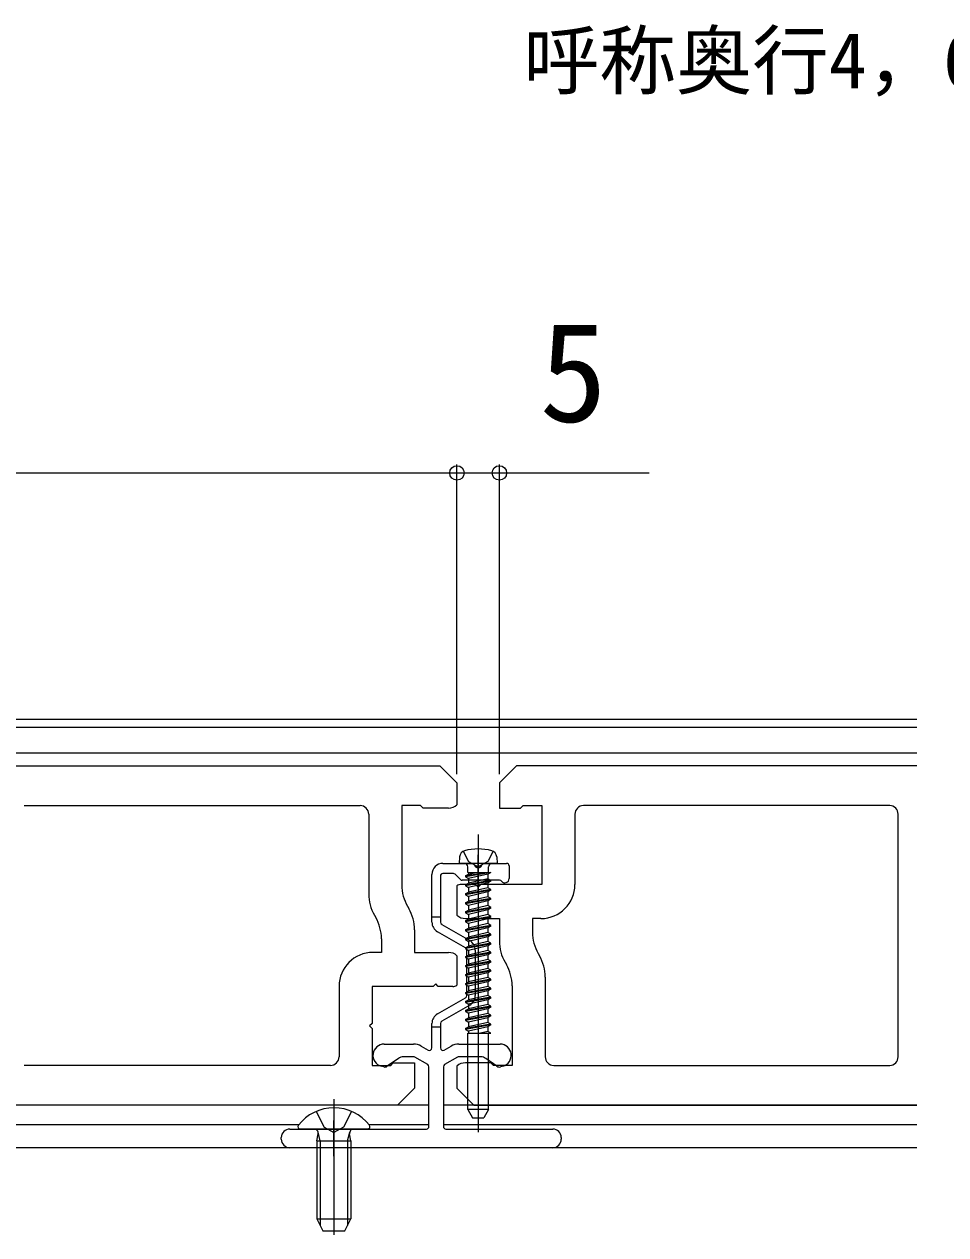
# Model space of a CAD drawing. Units: millimetres, scale not verified. Extents: x -700 to 700, y -1043 to 1037.
# Drawn here: x 99.3 to 207.9, y 169 to 311.6 of the extents above; entities that cross this region are included whole.
import ezdxf
from ezdxf.enums import TextEntityAlignment as Align

# ---------------------------------------------------------------- set-up
doc = ezdxf.new("R2010")
doc.units = ezdxf.units.MM
doc.header["$LTSCALE"] = 6
for name, color, linetype in [('0-2_USER1', 3, 'Continuous'), ('0-3_YKK_11', 7, 'Continuous'), ('0-4_YKK_12', 2, 'Continuous'), ('0-5_YKK_13', 4, 'Continuous'), ('0-6_YKK_D', 6, 'Continuous')]:
    doc.layers.add(name, color=color, linetype=linetype)
doc.styles.add('ＭＳ ゴシック', font='')
doc.styles.get('ＭＳ ゴシック').set_extended_font_data('MS Gothic')

msp = doc.modelspace()

# ---------------------------------------------------------------- linework, layer by layer
at = {"layer": '0-3_YKK_11'}
for p, q in [((99.275, 219.545), (138.875, 219.545)), ((139.875, 218.545), (139.875, 209.138)), ((164.175, 218.545), (164.175, 210.245)), ((201.275, 219.545), (165.175, 219.545)), ((202.275, 189.945), (202.275, 218.545)), ((150.275, 210.112), (150.275, 206.627)), ((144.445, 207.683), (144.606, 207.406)), ((140.545, 206.638), (140.706, 206.361)), ((150.275, 201.864), (150.275, 198.379)), ((159.845, 202.13), (160.006, 201.853)), ((155.945, 201.085), (156.106, 200.808)), ((160.675, 199.353), (160.675, 189.945)), ((136.375, 198.245), (136.375, 189.945)), ((135.375, 188.945), (99.275, 188.945)), ((161.675, 188.945), (201.275, 188.945))]:
    msp.add_line(p, q, dxfattribs=at)
for points in [[(-42.725, 224.245), (148.275, 224.245), (150.275, 222.245), (150.275, 219.627)], [(204.47, 224.245), (157.275, 224.245), (155.275, 222.245), (155.275, 219.245), (157.775, 219.245), (158.075, 219.545), (160.275, 219.545), (160.275, 210.245), (153.075, 210.245), (152.775, 209.945), (152.475, 210.245), (150.775, 210.245)], [(149.275, 219.245), (146.275, 219.245), (145.975, 219.545), (143.775, 219.545), (143.775, 210.183)], [(151.275, 206.245), (155.275, 206.245), (155.275, 203.585)], [(160.175, 206.245), (159.175, 206.245), (159.175, 204.63)], [(145.275, 204.906), (145.275, 202.245), (149.275, 202.245)], [(141.375, 203.861), (141.375, 202.245), (140.375, 202.245)], [(149.775, 198.245), (148.075, 198.245), (147.775, 198.545), (147.475, 198.245), (140.275, 198.245), (140.275, 193.895), (139.975, 193.595), (140.275, 193.295), (140.275, 188.945), (142.475, 188.945), (142.775, 189.245), (145.275, 189.245), (145.275, 186.245), (143.275, 184.245), (-47.725, 184.245), (-49.725, 186.245), (-49.725, 188.864)], [(156.775, 198.308), (156.775, 188.945), (154.575, 188.945), (154.275, 189.245), (151.275, 189.245)], [(150.275, 188.864), (150.275, 186.245), (152.275, 184.245), (204.47, 184.245)]]:
    msp.add_lwpolyline(points, dxfattribs=at)
for centre, radius, start, end in [((138.875, 218.545), 1, 0.00001, 89.99999), ((149.275, 220.745), 1.5, 269.99999, 311.81032), ((165.175, 218.545), 1, 90, 180), ((201.275, 218.545), 1, 0, 90), ((148.775, 210.183), 5, 179.99999, 210.00001), ((150.775, 209.245), 1, 90, 120), ((160.175, 210.245), 4, 270, 0), ((144.875, 209.138), 5, 179.99999, 210.00001), ((140.275, 204.906), 5, 359.99999, 30.00001), ((136.375, 203.861), 5, 359.99999, 30.00001), ((151.275, 207.745), 1.5, 228.18969, 270), ((164.175, 204.63), 5, 180, 210), ((160.275, 203.585), 5, 180, 210), ((140.375, 198.245), 4, 90.00001, 179.99999), ((149.275, 200.745), 1.5, 48.18968, 90.00001), ((155.675, 199.353), 5, 360, 30), ((151.775, 198.308), 5, 0, 30), ((149.775, 199.245), 1, 270.00004, 300.00005), ((135.375, 189.945), 1, 270.00001, 359.99999), ((161.675, 189.945), 1, 180, 270), ((201.275, 189.945), 1, 270, 0), ((151.275, 187.745), 1.5, 90, 131.81031)]:
    msp.add_arc(centre, radius, start, end, dxfattribs=at)
at = {"layer": '0-4_YKK_12'}
for p, q in [((-95.53, 229.745), (204.47, 229.745)), ((204.47, 228.745), (-95.53, 228.745)), ((204.47, 225.745), (-95.53, 225.745)), ((146.975, 184.245), (-51.325, 184.245)), ((204.47, 184.245), (148.675, 184.245)), ((131.628, 181.945), (-51.325, 181.945)), ((146.975, 181.945), (139.923, 181.945)), ((204.47, 181.945), (148.675, 181.945)), ((204.47, 179.245), (-95.53, 179.245))]:
    msp.add_line(p, q, dxfattribs=at)
at = {"layer": '0-5_YKK_13'}
for p, q in [((152.775, 216.148), (152.775, 181.065)), ((148.625, 212.745), (152.105, 212.745)), ((150.594, 213.527), (150.525, 212.745)), ((155.025, 212.745), (150.525, 212.745)), ((152.775, 209.745), (152.775, 213.745)), ((153.446, 212.745), (156.125, 212.745)), ((154.957, 213.527), (155.025, 212.745)), ((155.025, 212.745), (155.025, 212.79)), ((147.325, 206.445), (147.325, 211.445)), ((148.325, 211.245), (148.325, 206.445)), ((149.851, 211.545), (148.625, 211.545)), ((150.688, 210.833), (150.063, 211.458)), ((154.274, 211.685), (151.275, 211.26)), ((154.274, 211.685), (151.275, 211.16)), ((151.275, 211.26), (151.625, 211.463)), ((151.275, 211.26), (151.275, 211.16)), ((151.275, 211.16), (151.625, 210.958)), ((151.544, 211.685), (154.274, 211.685)), ((151.545, 211.685), (151.545, 212.345)), ((151.625, 211.685), (151.625, 211.463)), ((151.625, 211.463), (152.595, 211.685)), ((153.925, 211.487), (151.625, 210.958)), ((154.274, 211.685), (153.925, 211.487)), ((153.925, 211.487), (153.925, 210.934)), ((153.925, 211.487), (153.925, 210.934)), ((154.005, 211.685), (154.005, 212.345)), ((156.425, 212.445), (156.425, 210.945)), ((155.301, 210.745), (150.9, 210.745)), ((154.275, 210.731), (151.275, 210.202)), ((154.275, 210.631), (151.275, 210.102)), ((151.275, 210.202), (151.625, 210.405)), ((151.275, 210.202), (151.275, 210.102)), ((151.275, 210.102), (151.625, 209.9)), ((154.275, 209.673), (151.275, 209.144)), ((151.625, 210.958), (151.625, 210.405)), ((151.625, 210.958), (151.625, 210.405)), ((153.925, 210.934), (151.625, 210.405)), ((153.925, 210.429), (151.625, 209.9)), ((151.625, 209.9), (151.625, 209.347)), ((153.925, 209.876), (151.625, 209.347)), ((154.275, 210.731), (153.925, 210.934)), ((154.275, 210.631), (153.925, 210.429)), ((153.925, 210.429), (153.925, 209.876)), ((154.275, 209.673), (153.925, 209.876)), ((154.275, 210.631), (154.275, 210.731)), ((154.275, 209.573), (154.275, 209.673)), ((154.275, 209.573), (151.275, 209.044)), ((151.275, 209.144), (151.625, 209.347)), ((151.275, 209.144), (151.275, 209.044)), ((151.275, 209.044), (151.625, 208.842)), ((154.275, 208.615), (151.275, 208.086)), ((154.275, 208.515), (151.275, 207.986)), ((151.275, 208.086), (151.625, 208.289)), ((153.925, 209.371), (151.625, 208.842)), ((151.625, 208.842), (151.625, 208.289)), ((153.925, 208.818), (151.625, 208.289)), ((153.925, 208.313), (151.625, 207.784)), ((154.275, 209.573), (153.925, 209.371)), ((153.925, 209.371), (153.925, 208.818)), ((154.275, 208.615), (153.925, 208.818)), ((154.275, 208.515), (153.925, 208.313)), ((153.925, 208.313), (153.925, 207.76)), ((154.275, 208.515), (154.275, 208.615)), ((151.275, 208.086), (151.275, 207.986)), ((151.275, 207.986), (151.625, 207.784)), ((154.275, 207.557), (151.275, 207.028)), ((154.275, 207.457), (151.275, 206.928)), ((151.275, 207.028), (151.625, 207.231)), ((151.275, 207.028), (151.275, 206.928)), ((151.275, 206.928), (151.625, 206.726)), ((151.625, 207.784), (151.625, 207.231)), ((153.925, 207.76), (151.625, 207.231)), ((153.925, 207.255), (151.625, 206.726)), ((154.275, 207.557), (153.925, 207.76)), ((154.275, 207.457), (153.925, 207.255)), ((153.925, 207.255), (153.925, 206.702)), ((154.275, 207.457), (154.275, 207.557)), ((147.325, 206.445), (148.325, 206.445)), ((147.325, 205.819), (147.325, 206.445)), ((148.325, 206.445), (148.325, 205.819)), ((148.475, 205.559), (151.775, 203.654)), ((154.275, 206.499), (151.275, 205.97)), ((154.275, 206.399), (151.275, 205.87)), ((151.275, 205.97), (151.625, 206.173)), ((151.275, 205.97), (151.275, 205.87)), ((151.275, 205.87), (151.625, 205.668)), ((154.275, 205.441), (151.275, 204.912)), ((151.625, 206.726), (151.625, 206.173)), ((153.925, 206.702), (151.625, 206.173)), ((153.925, 206.197), (151.625, 205.668)), ((151.625, 205.668), (151.625, 205.115)), ((153.925, 205.644), (151.625, 205.115)), ((154.275, 206.499), (153.925, 206.702)), ((154.275, 206.399), (153.925, 206.197)), ((153.925, 206.197), (153.925, 205.644)), ((154.275, 205.441), (153.925, 205.644)), ((154.275, 206.399), (154.275, 206.499)), ((154.275, 205.341), (154.275, 205.441)), ((151.275, 202.788), (147.975, 204.693)), ((154.275, 205.341), (151.275, 204.812)), ((151.275, 204.912), (151.625, 205.115)), ((151.275, 204.912), (151.275, 204.812)), ((151.275, 204.812), (151.625, 204.61)), ((154.275, 204.383), (151.275, 203.854)), ((154.275, 204.283), (151.275, 203.754)), ((151.275, 203.854), (151.625, 204.057)), ((153.925, 205.139), (151.625, 204.61)), ((151.625, 204.61), (151.625, 204.057)), ((153.925, 204.586), (151.625, 204.057)), ((153.925, 204.081), (151.625, 203.552)), ((154.275, 205.341), (153.925, 205.139)), ((153.925, 205.139), (153.925, 204.586)), ((154.275, 204.383), (153.925, 204.586)), ((154.275, 204.283), (153.925, 204.081)), ((153.925, 204.081), (153.925, 203.528)), ((154.275, 204.283), (154.275, 204.383)), ((151.275, 203.854), (151.275, 203.754)), ((151.275, 203.754), (151.625, 203.552)), ((154.275, 203.325), (151.275, 202.796)), ((154.275, 203.225), (151.275, 202.696)), ((151.275, 202.796), (151.625, 202.999)), ((151.275, 202.796), (151.275, 202.696)), ((151.275, 202.696), (151.625, 202.494)), ((151.625, 203.552), (151.625, 202.999)), ((153.925, 203.528), (151.625, 202.999)), ((153.925, 203.023), (151.625, 202.494)), ((154.275, 203.325), (153.925, 203.528)), ((154.275, 203.225), (153.925, 203.023)), ((153.925, 203.023), (153.925, 202.47)), ((154.275, 203.225), (154.275, 203.325)), ((154.275, 202.267), (151.275, 201.738)), ((154.275, 202.167), (151.275, 201.638)), ((151.275, 201.738), (151.625, 201.941)), ((151.275, 201.738), (151.275, 201.638)), ((151.275, 201.638), (151.625, 201.436)), ((154.275, 201.209), (151.275, 200.68)), ((154.275, 201.109), (151.275, 200.58)), ((151.425, 197.163), (151.425, 202.528)), ((151.625, 202.494), (151.625, 201.941)), ((153.925, 202.47), (151.625, 201.941)), ((153.925, 201.965), (151.625, 201.436)), ((151.625, 201.436), (151.625, 200.883)), ((153.925, 201.412), (151.625, 200.883)), ((152.425, 202.528), (152.425, 197.163)), ((154.275, 202.267), (153.925, 202.47)), ((154.275, 202.167), (153.925, 201.965)), ((153.925, 201.965), (153.925, 201.412)), ((154.275, 201.209), (153.925, 201.412)), ((154.275, 201.109), (153.925, 200.907)), ((154.275, 202.167), (154.275, 202.267)), ((154.275, 201.109), (154.275, 201.209)), ((151.275, 200.68), (151.625, 200.883)), ((151.275, 200.68), (151.275, 200.58)), ((151.275, 200.58), (151.625, 200.378)), ((154.275, 200.151), (151.275, 199.622)), ((154.275, 200.051), (151.275, 199.522)), ((151.275, 199.622), (151.625, 199.825)), ((153.925, 200.907), (151.625, 200.378)), ((151.625, 200.378), (151.625, 199.825)), ((153.925, 200.354), (151.625, 199.825)), ((153.925, 199.849), (151.625, 199.32)), ((153.925, 200.907), (153.925, 200.354)), ((154.275, 200.151), (153.925, 200.354)), ((154.275, 200.051), (153.925, 199.849)), ((153.925, 199.849), (153.925, 199.296)), ((154.275, 200.051), (154.275, 200.151)), ((151.275, 199.622), (151.275, 199.522)), ((151.275, 199.522), (151.625, 199.32)), ((154.275, 199.093), (151.275, 198.564)), ((154.275, 198.993), (151.275, 198.464)), ((151.275, 198.564), (151.625, 198.767)), ((151.275, 198.564), (151.275, 198.464)), ((151.275, 198.464), (151.625, 198.262)), ((151.625, 199.32), (151.625, 198.767)), ((153.925, 199.296), (151.625, 198.767)), ((153.925, 198.791), (151.625, 198.262)), ((151.625, 198.262), (151.625, 197.709)), ((154.275, 199.093), (153.925, 199.296)), ((154.275, 198.993), (153.925, 198.791)), ((153.925, 198.791), (153.925, 198.238)), ((154.275, 198.993), (154.275, 199.093)), ((147.975, 194.998), (151.275, 196.903)), ((154.275, 198.035), (151.275, 197.506)), ((154.275, 197.935), (151.275, 197.406)), ((151.275, 197.506), (151.625, 197.709)), ((151.275, 197.506), (151.275, 197.406)), ((151.275, 197.406), (151.625, 197.204)), ((154.275, 196.977), (151.275, 196.448)), ((154.275, 196.877), (151.275, 196.348)), ((153.925, 198.238), (151.625, 197.709)), ((153.925, 197.733), (151.625, 197.204)), ((151.625, 197.204), (151.625, 196.651)), ((153.925, 197.18), (151.625, 196.651)), ((154.275, 198.035), (153.925, 198.238)), ((154.275, 197.935), (153.925, 197.733)), ((153.925, 197.733), (153.925, 197.18)), ((154.275, 196.977), (153.925, 197.18)), ((154.275, 196.877), (153.925, 196.675)), ((154.275, 197.935), (154.275, 198.035)), ((154.275, 196.877), (154.275, 196.977)), ((151.775, 196.037), (148.475, 194.132)), ((151.275, 196.448), (151.625, 196.651)), ((151.275, 196.448), (151.275, 196.348)), ((151.275, 196.348), (151.625, 196.146)), ((154.275, 195.919), (151.275, 195.39)), ((154.275, 195.819), (151.275, 195.29)), ((151.275, 195.39), (151.625, 195.593)), ((153.925, 196.675), (151.625, 196.146)), ((151.625, 196.146), (151.625, 195.593)), ((153.925, 196.122), (151.625, 195.593)), ((153.925, 195.617), (151.625, 195.088)), ((153.925, 196.675), (153.925, 196.122)), ((154.275, 195.919), (153.925, 196.122)), ((154.275, 195.819), (153.925, 195.617)), ((153.925, 195.617), (153.925, 195.064)), ((154.275, 195.819), (154.275, 195.919)), ((151.275, 195.39), (151.275, 195.29)), ((151.275, 195.29), (151.625, 195.088)), ((154.275, 194.861), (151.275, 194.332)), ((154.275, 194.761), (151.275, 194.232)), ((151.275, 194.332), (151.625, 194.535)), ((151.275, 194.332), (151.275, 194.232)), ((151.275, 194.232), (151.625, 194.03)), ((151.625, 195.088), (151.625, 194.535)), ((153.925, 195.064), (151.625, 194.535)), ((153.925, 194.559), (151.625, 194.03)), ((151.625, 194.03), (151.625, 193.477)), ((153.925, 194.006), (151.625, 193.477)), ((154.275, 194.861), (153.925, 195.064)), ((154.275, 194.761), (153.925, 194.559)), ((153.925, 194.559), (153.925, 194.006)), ((154.275, 193.803), (153.925, 194.006)), ((154.275, 193.803), (153.925, 194.006)), ((154.275, 194.761), (154.275, 194.861)), ((147.325, 193.445), (147.325, 193.872)), ((147.325, 190.995), (147.325, 193.445)), ((148.325, 193.445), (147.325, 193.445)), ((148.325, 193.872), (148.325, 193.445)), ((148.325, 193.445), (148.325, 190.995)), ((154.275, 193.803), (151.275, 193.274)), ((154.275, 193.703), (151.275, 193.174)), ((151.275, 193.274), (151.625, 193.477)), ((151.275, 193.274), (151.275, 193.174)), ((151.275, 193.174), (151.625, 192.972)), ((151.545, 192.745), (154.275, 192.745)), ((151.545, 183.745), (151.545, 192.745)), ((153.925, 193.501), (151.625, 192.972)), ((151.625, 192.972), (151.625, 192.745)), ((153.925, 192.948), (153.047, 192.745)), ((154.275, 193.703), (153.925, 193.501)), ((154.275, 193.703), (153.925, 193.501)), ((153.925, 193.501), (153.925, 192.948)), ((154.275, 192.745), (153.925, 192.948)), ((154.005, 183.745), (154.005, 192.745)), ((154.275, 193.703), (154.275, 193.803)), ((141.701, 191.445), (145.163, 191.445)), ((146.063, 191.204), (146.875, 190.735)), ((148.775, 190.735), (149.588, 191.204)), ((150.488, 191.445), (155.35, 191.445)), ((143.389, 189.765), (142.062, 188.836)), ((145.163, 189.945), (143.962, 189.945)), ((146.825, 189.032), (145.313, 189.905)), ((150.338, 189.905), (148.825, 189.032)), ((153.089, 189.945), (150.488, 189.945)), ((154.989, 188.836), (153.662, 189.765)), ((141.646, 188.763), (141.358, 188.84)), ((146.975, 181.745), (146.975, 188.772)), ((148.675, 188.772), (148.675, 181.745)), ((155.693, 188.84), (155.405, 188.763)), ((135.775, 184.945), (135.775, 168.982)), ((133.7, 183.522), (134.63, 181.657)), ((137.85, 183.522), (136.92, 181.657)), ((154.005, 183.745), (151.545, 183.745)), ((151.545, 183.745), (152.123, 182.745)), ((152.123, 182.745), (153.428, 182.745)), ((154.005, 183.745), (153.428, 182.745)), ((130.575, 181.445), (146.675, 181.445)), ((139.751, 181.445), (131.8, 181.445)), ((134.63, 181.657), (135.775, 181.048)), ((135.775, 178.245), (135.775, 182.445)), ((136.92, 181.657), (135.775, 181.048)), ((148.975, 181.445), (161.575, 181.445)), ((129.575, 180.245), (129.575, 180.445)), ((133.775, 180.045), (133.92, 180.858)), ((133.775, 180.045), (137.775, 180.045)), ((133.775, 180.045), (133.775, 170.845)), ((134.154, 180.045), (133.914, 181.061)), ((134.154, 180.045), (134.154, 170.087)), ((137.396, 180.045), (137.637, 181.061)), ((137.396, 180.045), (137.396, 170.087)), ((137.775, 180.045), (137.631, 180.858)), ((137.775, 180.045), (137.775, 170.845)), ((162.575, 180.445), (162.575, 180.245)), ((161.575, 179.245), (130.575, 179.245)), ((133.775, 170.845), (137.775, 170.845)), ((133.775, 170.845), (134.475, 169.445)), ((137.075, 169.445), (137.775, 170.845)), ((134.475, 169.445), (137.075, 169.445))]:
    msp.add_line(p, q, dxfattribs=at)
for points in [[(151.025, 214.169), (151.63, 212.945), (152.775, 212.337)], [(154.525, 214.169), (153.92, 212.945), (152.775, 212.337)]]:
    msp.add_lwpolyline(points, dxfattribs=at)
for centre, radius, start, end in [((151.391, 213.458), 0.8, 105.44272, 175), ((152.775, 208.445), 6, 74.55728, 105.44272), ((154.16, 213.458), 0.8, 5, 74.55728), ((148.625, 211.445), 1.3, 90, 180), ((151.145, 212.345), 0.4, 0, 90), ((152.105, 212.545), 0.2, 16.60155, 90), ((152.775, 212.745), 0.5, 196.60155, 343.39845), ((153.446, 212.545), 0.2, 90, 163.39845), ((154.405, 212.345), 0.4, 90, 180), ((156.125, 212.445), 0.3, 0, 90), ((148.625, 211.245), 0.3, 90, 180), ((149.851, 211.245), 0.3, 45, 90), ((150.9, 211.045), 0.3, 225, 270), ((155.301, 210.445), 0.3, 38.68219, 90), ((155.925, 210.945), 0.5, 218.68219, 0), ((148.625, 205.819), 1.3, 180, 240), ((148.625, 205.819), 0.3, 180, 240), ((151.125, 202.528), 0.3, 0, 60), ((151.125, 202.528), 1.3, 0, 60), ((151.125, 197.163), 0.3, 300, 0), ((151.125, 197.163), 1.3, 300, 0), ((148.625, 193.872), 1.3, 120, 180), ((148.625, 193.872), 0.3, 120, 180), ((141.701, 190.12), 1.325, 90, 255), ((145.163, 189.645), 1.8, 60, 90), ((150.488, 189.645), 1.8, 90, 120), ((155.35, 190.12), 1.325, 285, 90), ((143.962, 188.945), 1, 90, 125), ((145.163, 189.645), 0.3, 60, 90), ((147.025, 190.995), 0.3, 240, 0), ((148.625, 190.995), 0.3, 180, 300), ((150.488, 189.645), 0.3, 90, 120), ((153.089, 188.945), 1, 55, 90), ((141.775, 189.245), 0.5, 255, 305), ((146.675, 188.772), 0.3, 0, 60), ((148.975, 188.772), 0.3, 120, 180), ((155.275, 189.245), 0.5, 235, 285), ((135.775, 178.645), 5.3, 37.71409, 142.28591), ((130.575, 180.445), 1, 90, 180), ((131.8, 181.72), 0.274, 142.28591, 270), ((133.428, 180.945), 0.5, 349.90904, 90), ((138.123, 180.945), 0.5, 90, 190.09096), ((139.751, 181.72), 0.274, 270, 37.71409), ((146.675, 181.745), 0.3, 270, 0), ((148.975, 181.745), 0.3, 180, 270), ((161.575, 180.445), 1, 0, 90), ((130.575, 180.245), 1, 180, 270), ((161.575, 180.245), 1, 270, 0)]:
    msp.add_arc(centre, radius, start, end, dxfattribs=at)
at = {"layer": '0-6_YKK_D'}
for p, q in [((150.275, 223.246), (150.275, 259.745)), ((150.275, 223.246), (150.275, 259.745)), ((155.275, 223.245), (155.275, 259.745)), ((-44.725, 258.745), (150.275, 258.745))]:
    msp.add_line(p, q, dxfattribs=at)
msp.add_lwpolyline([(150.275, 258.745), (155.275, 258.745), (172.948, 258.745)], dxfattribs=at)
for centre in [(150.275, 258.745), (150.275, 258.745), (155.275, 258.745)]:
    msp.add_circle(centre, 0.85, dxfattribs=at)

# ---------------------------------------------------------------- texts
at = {"layer": '0-2_USER1', "style": 'ＭＳ ゴシック'}
msp.add_text('呼称奥行4，6，8尺の場合', height=6.598, dxfattribs=at).set_placement((158.08, 302.061), align=Align.BOTTOM_LEFT)
at = {"layer": '0-6_YKK_D', "style": 'ＭＳ ゴシック'}
msp.add_text('5', height=11.73, dxfattribs=at).set_placement((159.994, 261.245), align=Align.BOTTOM_LEFT)

doc.saveas('drawing.dxf')
